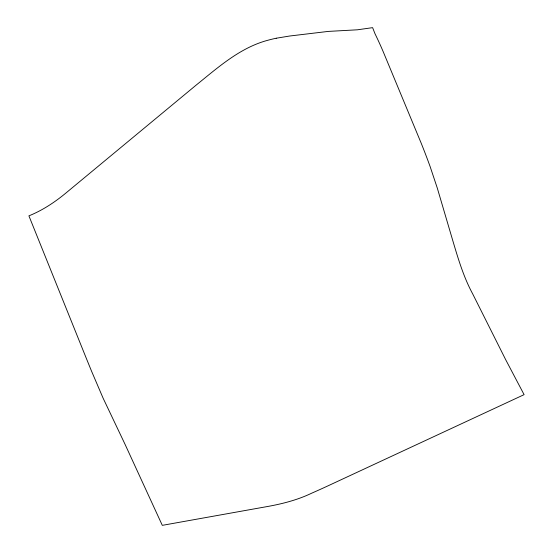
<?xml version="1.0" encoding="UTF-8"?>
<svg xmlns="http://www.w3.org/2000/svg" width="553" height="553" viewBox="0 0 553 553"><rect width="100%" height="100%" fill="white"/><g stroke="black" fill="none" stroke-linecap="round" stroke-linejoin="round"><path stroke-width="0.83" d="M276.21 38.233L289.634 36.021L328.337 31.403L357.445 29.8L372.611 27.65L375.031 33.809A156.727 57.153 72.2 0 1 383.333 52.01L421.296 143.441A252.279 85.335 69.9 0 1 430.158 166.66L437.312 188.131L453.211 242.055C458.478 259.737 463.836 277.551 472.67 293.85L505.608 359.54L524.092 394.648L328.157 485.769A122.884 16.5 -26.2 0 1 311.664 493.2C297.009 500.237 281.166 504.156 265.212 506.921L162.299 525.35L125.006 444.232L103.058 398.063L91.598 371.291A228.285 9.111 69.2 0 1 83.51 351.383L28.908 215.85C42.284 210.465 54.464 202.467 65.558 193.322L196.267 85.017C217.447 67.936 238.578 48.947 265.191 41.005A100.577 50.212 -28.4 0 1 276.21 38.233"/></g></svg>
